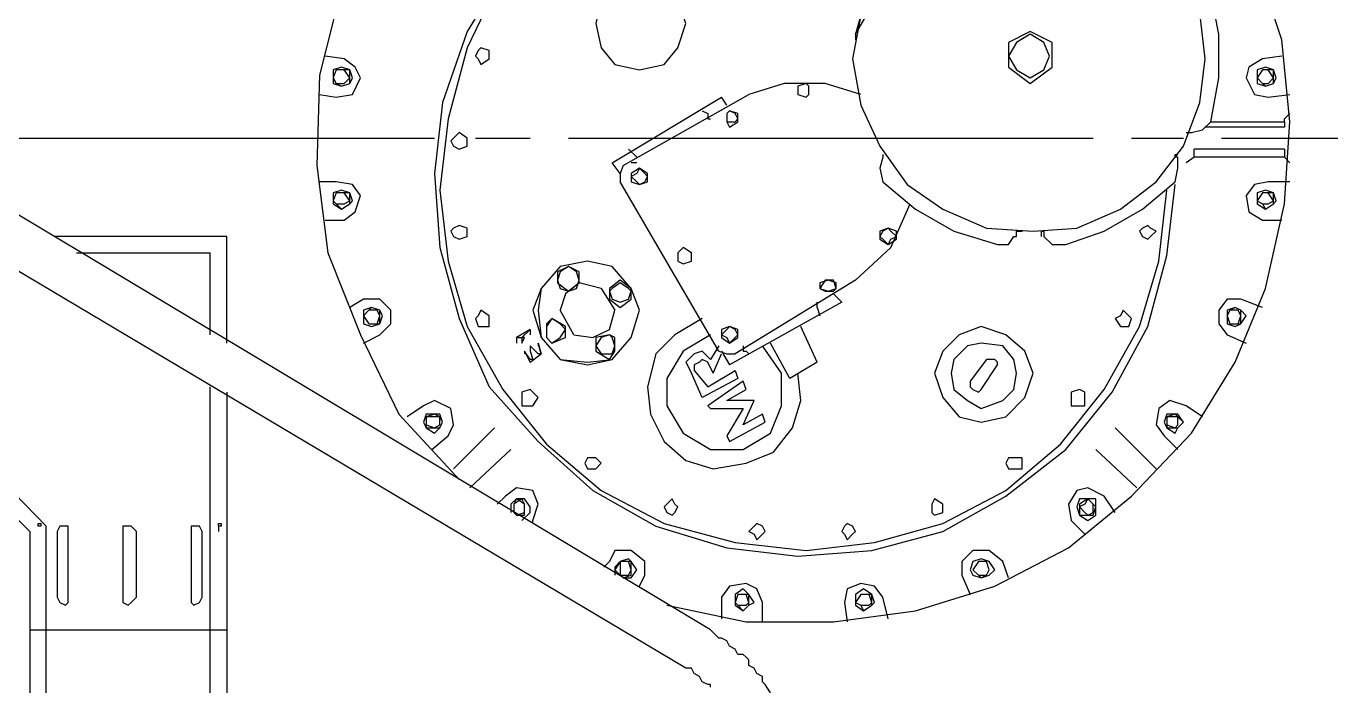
# Model space of a CAD drawing. Header units: millimetres. Extents: x 37084 to 180780, y -153145 to -16322.
# Drawn here: x 75122 to 76115, y -116164 to -115661 of the extents above; entities that cross this region are included whole.
import ezdxf

# ---------------------------------------------------------------- set-up
doc = ezdxf.new("R2010")
doc.units = ezdxf.units.MM
doc.header["$MEASUREMENT"] = 0
doc.linetypes.add('CONTINU', pattern=[0])
doc.layers.add('00', color=5, linetype='Continuous', lineweight=9)

# ---------------------------------------------------------------- blocks, each defined once
blk = doc.blocks.new('MBA')
at = {"color": 0, "linetype": 'ByBlock', "lineweight": 25}
for points in [[(1957970.91, 285785.96), (1958031.23, 285773.48), (1958097.8, 285773.48), (1958160.2, 285781.8), (1958220.53, 285800.52), (1958276.69, 285829.65), (1958324.53, 285869.17), (1958370.3, 285917.01), (1958403.58, 285971.1), (1958426.46, 286027.26), (1958441.02, 286091.75), (1958445.18, 286154.15), (1958438.94, 286216.56), (1958418.14, 286278.96), (1958391.1, 286337.21), (1958351.58, 286387.13), (1958305.81, 286428.73), (1958253.81, 286466.17), (1958195.56, 286493.22)], [(1957841.94, 286258.16), (1957819.05, 286210.32), (1957804.49, 286156.23), (1957798.25, 286102.15), (1957804.49, 286048.06), (1957819.05, 285998.14), (1957846.1, 285950.3), (1957879.38, 285908.69), (1957920.98, 285873.33), (1957968.83, 285848.37), (1958022.91, 285833.81), (1958076.99, 285827.57), (1958129, 285833.81), (1958181, 285848.37), (1958228.85, 285873.33), (1958270.45, 285908.69), (1958303.73, 285950.3), (1958330.77, 285998.14), (1958345.34, 286048.06), (1958351.58, 286102.15)], [(1957979.23, 286370.49), (1957929.3, 286345.53), (1957883.54, 286312.24), (1957848.18, 286270.64), (1957819.05, 286222.8), (1957800.33, 286168.71), (1957794.09, 286114.63), (1957798.25, 286058.46), (1957812.81, 286004.38), (1957835.7, 285952.38), (1957873.14, 285910.77), (1957914.74, 285873.33), (1957962.59, 285846.29), (1958016.67, 285829.65), (1958070.75, 285823.41), (1958126.92, 285827.57), (1958181, 285842.13), (1958228.85, 285869.17), (1958274.61, 285904.53), (1958309.97, 285948.22), (1958337.01, 285998.14), (1958351.58, 286052.22), (1958357.82, 286106.31)], [(1958118.6, 286235.28), (1958112.36, 286201.99), (1958118.6, 286166.63), (1958133.16, 286135.43), (1958153.96, 286106.31), (1958181, 286087.59), (1958214.29, 286073.02), (1958249.65, 286070.94), (1958282.93, 286073.02), (1958316.21, 286087.59), (1958343.25, 286108.39), (1958364.06, 286135.43), (1958376.54, 286168.71), (1958380.7, 286201.99), (1958376.54, 286237.36), (1958364.06, 286270.64), (1958343.25, 286297.68), (1958316.21, 286318.48), (1958282.93, 286333.04), (1958249.65, 286337.21), (1958214.29, 286333.04), (1958183.08, 286322.64), (1958153.96, 286299.76)], [(1957750.41, 286316.4), (1957723.37, 286256.08), (1957706.73, 286189.51), (1957704.65, 286120.87), (1957712.97, 286054.3), (1957737.93, 285991.9), (1957767.05, 285931.57), (1957812.81, 285881.65)], [(1958114.44, 286220.72), (1958166.44, 286310.16)], [(1957916.82, 286229.04), (1957920.98, 286210.32), (1957931.38, 286197.83), (1957950.1, 286193.67), (1957968.83, 286197.83), (1957979.23, 286210.32), (1957985.47, 286229.04), (1957979.23, 286247.76), (1957968.83, 286258.16), (1957950.1, 286262.32), (1957931.38, 286258.16), (1957920.98, 286247.76), (1957916.82, 286229.04)], [(1958384.86, 286154.15), (1958391.1, 286187.43), (1958391.1, 286220.72), (1958384.86, 286251.92)], [(1958118.6, 286237.36), (1958118.6, 286235.28), (1958114.44, 286220.72)], [(1958114.44, 286220.72), (1958114.44, 286216.56)], [(1958247.57, 286222.8), (1958230.93, 286214.48)], [(1958230.93, 286204.07), (1958237.17, 286193.67), (1958247.57, 286187.43), (1958257.97, 286193.67), (1958262.13, 286204.07), (1958257.97, 286214.48), (1958247.57, 286220.72), (1958237.17, 286214.48), (1958230.93, 286204.07)], [(1958264.21, 286214.48), (1958247.57, 286222.8)], [(1957825.3, 286204.07), (1957827.38, 286201.99), (1957829.46, 286197.83), (1957835.7, 286201.99), (1957835.7, 286204.07), (1957835.7, 286208.24), (1957829.46, 286210.32), (1957827.38, 286208.24), (1957825.3, 286204.07)], [(1958230.93, 286214.48), (1958230.93, 286195.75)], [(1958264.21, 286195.75), (1958264.21, 286214.48)], [(1957725.45, 286201.99), (1957710.89, 286204.07)], [(1957719.21, 286172.87), (1957731.69, 286174.95), (1957737.93, 286187.43), (1957733.77, 286195.75), (1957725.45, 286201.99)], [(1958424.38, 286201.99), (1958413.98, 286195.75), (1958411.9, 286187.43), (1958418.14, 286174.95), (1958428.54, 286172.87)], [(1958438.94, 286204.07), (1958424.38, 286201.99)], [(1957717.13, 286187.43), (1957717.13, 286183.27), (1957723.37, 286181.19), (1957729.61, 286183.27), (1957731.69, 286187.43), (1957729.61, 286193.67), (1957723.37, 286195.75), (1957717.13, 286193.67), (1957717.13, 286187.43)], [(1957717.13, 286187.43), (1957719.21, 286183.27), (1957723.37, 286181.19), (1957729.61, 286183.27), (1957729.61, 286187.43), (1957729.61, 286193.67), (1957723.37, 286193.67), (1957719.21, 286193.67), (1957717.13, 286187.43)], [(1957717.13, 286187.43), (1957719.21, 286183.27), (1957723.37, 286183.27), (1957725.45, 286183.27), (1957729.61, 286187.43), (1957725.45, 286193.67), (1957723.37, 286193.67), (1957719.21, 286193.67), (1957717.13, 286187.43)], [(1958230.93, 286195.75), (1958247.57, 286183.27)], [(1958247.57, 286183.27), (1958264.21, 286195.75)], [(1958420.22, 286187.43), (1958420.22, 286183.27), (1958426.46, 286181.19), (1958432.7, 286183.27), (1958434.78, 286187.43), (1958432.7, 286193.67), (1958426.46, 286195.75), (1958420.22, 286193.67), (1958420.22, 286187.43)], [(1958420.22, 286187.43), (1958424.38, 286183.27), (1958426.46, 286181.19), (1958432.7, 286183.27), (1958432.7, 286187.43), (1958432.7, 286193.67), (1958426.46, 286193.67), (1958424.38, 286193.67), (1958420.22, 286187.43)], [(1958420.22, 286187.43), (1958424.38, 286183.27), (1958426.46, 286183.27), (1958428.54, 286183.27), (1958432.7, 286187.43), (1958428.54, 286193.67), (1958426.46, 286193.67), (1958424.38, 286193.67), (1958420.22, 286187.43)], [(1958118.6, 286174.95), (1958091.56, 286183.27), (1958060.35, 286183.27), (1958033.31, 286174.95)], [(1958076.99, 286183.27), (1958070.75, 286181.19)], [(1958070.75, 286177.03), (1958070.75, 286174.95), (1958076.99, 286172.87), (1958079.07, 286174.95), (1958079.07, 286177.03), (1958079.07, 286181.19), (1958076.99, 286183.27), (1958070.75, 286181.19), (1958070.75, 286177.03)], [(1958070.75, 286181.19), (1958070.75, 286174.95)], [(1958079.07, 286181.19), (1958076.99, 286183.27)], [(1958079.07, 286174.95), (1958079.07, 286181.19)], [(1957706.73, 286174.95), (1957719.21, 286172.87)], [(1957929.3, 286122.95), (1958012.51, 286172.87)], [(1957937.62, 286120.87), (1958033.31, 286174.95)], [(1958016.67, 286166.63), (1958012.51, 286172.87)], [(1958070.75, 286174.95), (1958076.99, 286172.87)], [(1958076.99, 286172.87), (1958079.07, 286174.95)], [(1958428.54, 286172.87), (1958445.18, 286174.95)], [(1957997.95, 286162.47), (1958002.11, 286160.39)], [(1958002.11, 286160.39), (1958002.11, 286156.23), (1958004.19, 286156.23)], [(1958018.75, 286162.47), (1958016.67, 286160.39)], [(1958016.67, 286156.23), (1958016.67, 286154.15), (1958018.75, 286154.15), (1958022.91, 286154.15), (1958024.99, 286156.23), (1958022.91, 286160.39), (1958018.75, 286162.47), (1958016.67, 286160.39), (1958016.67, 286156.23)], [(1958016.67, 286160.39), (1958016.67, 286154.15)], [(1958024.99, 286160.39), (1958018.75, 286162.47)], [(1958024.99, 286154.15), (1958024.99, 286160.39)], [(1958441.02, 286154.15), (1958441.02, 286156.23), (1958445.18, 286160.39)], [(1958004.19, 285767.24), (1957355.18, 286156.23)], [(1958016.67, 286154.15), (1958018.75, 286149.99)], [(1958018.75, 286149.99), (1958024.99, 286154.15)], [(1958370.3, 286145.83), (1958378.62, 286147.91), (1958384.86, 286154.15)], [(1958384.86, 286154.15), (1958441.02, 286154.15)], [(1958441.02, 286154.15), (1958441.02, 286149.99)], [(1957396.78, 286141.67), (1957794.09, 286141.67)], [(1957806.57, 286139.59), (1957808.65, 286135.43), (1957812.81, 286133.35), (1957819.05, 286135.43), (1957819.05, 286139.59), (1957819.05, 286141.67), (1957812.81, 286145.83), (1957808.65, 286141.67), (1957806.57, 286139.59)], [(1957825.3, 286141.67), (1957866.9, 286141.67)], [(1957896.02, 286141.67), (1958295.41, 286141.67)], [(1958324.53, 286141.67), (1958364.06, 286141.67)], [(1958366.14, 286145.83), (1958370.3, 286145.83)], [(1958441.02, 286149.99), (1958380.7, 286149.99)], [(1958393.18, 286141.67), (1958792.57, 286141.67)], [(1957948.02, 286127.11), (1957941.78, 286133.35)], [(1958372.38, 286127.11), (1958372.38, 286133.35)], [(1958441.02, 286133.35), (1958372.38, 286133.35)], [(1958441.02, 286133.35), (1958441.02, 286127.11)], [(1957985.47, 285738.12), (1957338.54, 286122.95)], [(1957935.54, 286114.63), (1957929.3, 286122.95)], [(1957937.62, 286120.87), (1957935.54, 286114.63), (1957935.54, 286108.39)], [(1957948.02, 286122.95), (1957943.86, 286122.95)], [(1958135.24, 286127.11), (1958133.16, 286118.79), (1958135.24, 286108.39)], [(1958135.24, 286129.19), (1958135.24, 286127.11)], [(1958359.9, 286127.11), (1958357.82, 286127.11), (1958357.82, 286129.19), (1958359.9, 286129.19)], [(1958357.82, 286108.39), (1958359.9, 286118.79), (1958359.9, 286127.11)], [(1958372.38, 286127.11), (1958366.14, 286122.95)], [(1958441.02, 286127.11), (1958372.38, 286127.11)], [(1958445.18, 286122.95), (1958441.02, 286127.11)], [(1957950.1, 286118.79), (1957943.86, 286114.63)], [(1957943.86, 286112.55), (1957948.02, 286108.39), (1957950.1, 286106.31), (1957954.27, 286108.39), (1957956.35, 286112.55), (1957954.27, 286114.63), (1957950.1, 286118.79), (1957948.02, 286114.63), (1957943.86, 286112.55)], [(1957943.86, 286114.63), (1957943.86, 286108.39)], [(1957956.35, 286114.63), (1957950.1, 286118.79)], [(1957956.35, 286108.39), (1957956.35, 286114.63)], [(1957719.21, 286108.39), (1957706.73, 286108.39)], [(1957717.13, 286093.83), (1957717.13, 286091.75), (1957723.37, 286087.59), (1957729.61, 286091.75), (1957731.69, 286093.83), (1957729.61, 286100.07), (1957723.37, 286102.15), (1957717.13, 286100.07), (1957717.13, 286093.83)], [(1957725.45, 286079.27), (1957733.77, 286085.51), (1957737.93, 286097.99), (1957731.69, 286106.31), (1957719.21, 286108.39)], [(1958010.43, 285979.42), (1957935.54, 286108.39)], [(1957943.86, 286108.39), (1957950.1, 286106.31)], [(1957950.1, 286106.31), (1957956.35, 286108.39)], [(1958135.24, 286108.39), (1958160.2, 286087.59), (1958189.32, 286070.94), (1958222.61, 286060.54)], [(1958274.61, 286060.54), (1958303.73, 286070.94), (1958332.85, 286087.59), (1958357.82, 286108.39)], [(1958428.54, 286108.39), (1958418.14, 286106.31), (1958411.9, 286097.99), (1958413.98, 286085.51), (1958424.38, 286079.27)], [(1958420.22, 286093.83), (1958420.22, 286091.75), (1958426.46, 286087.59), (1958432.7, 286091.75), (1958434.78, 286093.83), (1958432.7, 286100.07), (1958426.46, 286102.15), (1958420.22, 286100.07), (1958420.22, 286093.83)], [(1958445.18, 286108.39), (1958428.54, 286108.39)], [(1957717.13, 286093.83), (1957719.21, 286091.75), (1957723.37, 286087.59), (1957729.61, 286091.75), (1957729.61, 286093.83), (1957729.61, 286100.07), (1957723.37, 286100.07), (1957719.21, 286100.07), (1957717.13, 286093.83)], [(1957717.13, 286093.83), (1957719.21, 286091.75), (1957723.37, 286091.75), (1957725.45, 286091.75), (1957729.61, 286093.83), (1957725.45, 286100.07), (1957723.37, 286100.07), (1957719.21, 286100.07), (1957717.13, 286093.83)], [(1958114.44, 286033.5), (1958141.48, 286058.46), (1958156.04, 286091.75)], [(1958420.22, 286093.83), (1958424.38, 286091.75), (1958426.46, 286087.59), (1958432.7, 286091.75), (1958432.7, 286093.83), (1958432.7, 286100.07), (1958426.46, 286100.07), (1958424.38, 286100.07), (1958420.22, 286093.83)], [(1958420.22, 286093.83), (1958424.38, 286091.75), (1958426.46, 286091.75), (1958428.54, 286091.75), (1958432.7, 286093.83), (1958428.54, 286100.07), (1958426.46, 286100.07), (1958424.38, 286100.07), (1958420.22, 286093.83)], [(1957710.89, 286079.27), (1957725.45, 286079.27)], [(1957806.57, 286070.94), (1957808.65, 286066.78), (1957812.81, 286064.7), (1957819.05, 286066.78), (1957819.05, 286070.94), (1957819.05, 286073.02), (1957812.81, 286075.11), (1957808.65, 286073.02), (1957806.57, 286070.94)], [(1958139.4, 286073.02), (1958133.16, 286070.94)], [(1958133.16, 286066.78), (1958135.24, 286064.7), (1958139.4, 286060.54), (1958141.48, 286064.7), (1958145.64, 286066.78), (1958141.48, 286070.94), (1958139.4, 286073.02), (1958135.24, 286070.94), (1958133.16, 286066.78)], [(1958133.16, 286070.94), (1958133.16, 286064.7)], [(1958145.64, 286070.94), (1958139.4, 286073.02)], [(1958145.64, 286064.7), (1958145.64, 286070.94)], [(1958235.09, 286066.78), (1958237.17, 286066.78), (1958237.17, 286070.94), (1958241.33, 286070.94)], [(1958255.89, 286070.94), (1958255.89, 286066.78)], [(1958255.89, 286070.94), (1958257.97, 286070.94), (1958257.97, 286066.78)], [(1958330.77, 286070.94), (1958332.85, 286066.78), (1958337.01, 286064.7), (1958339.09, 286066.78), (1958343.25, 286070.94), (1958339.09, 286073.02), (1958337.01, 286075.11), (1958332.85, 286073.02), (1958330.77, 286070.94)], [(1958424.38, 286079.27), (1958438.94, 286079.27)], [(1957636, 286066.78), (1957504.95, 286066.78)], [(1957636, 285985.66), (1957636, 286066.78)], [(1958133.16, 286064.7), (1958139.4, 286060.54)], [(1958139.4, 286060.54), (1958145.64, 286064.7)], [(1958222.61, 286060.54), (1958230.93, 286060.54), (1958235.09, 286066.78)], [(1958257.97, 286066.78), (1958264.21, 286060.54), (1958274.61, 286060.54)], [(1957521.59, 286054.3), (1957623.52, 286054.3)], [(1957623.52, 285991.9), (1957623.52, 286054.3)], [(1957983.39, 286058.46), (1957979.23, 286054.3)], [(1957979.23, 286052.22), (1957979.23, 286048.06), (1957983.39, 286045.98), (1957989.63, 286048.06), (1957989.63, 286052.22), (1957989.63, 286054.3), (1957983.39, 286058.46), (1957979.23, 286054.3), (1957979.23, 286052.22)], [(1957979.23, 286054.3), (1957979.23, 286048.06)], [(1957989.63, 286054.3), (1957983.39, 286058.46)], [(1957989.63, 286048.06), (1957989.63, 286054.3)], [(1957868.98, 286010.62), (1957875.22, 285989.82), (1957889.78, 285973.18), (1957910.58, 285969.02), (1957929.3, 285973.18), (1957943.86, 285989.82), (1957950.1, 286010.62), (1957943.86, 286027.26), (1957929.3, 286043.9), (1957910.58, 286048.06), (1957889.78, 286043.9), (1957875.22, 286027.26), (1957868.98, 286010.62)], [(1957873.14, 286010.62), (1957875.22, 285989.82), (1957889.78, 285973.18), (1957910.58, 285971.1), (1957929.3, 285973.18), (1957943.86, 285989.82), (1957950.1, 286010.62), (1957943.86, 286027.26), (1957929.3, 286043.9), (1957910.58, 286048.06), (1957889.78, 286043.9), (1957875.22, 286027.26), (1957873.14, 286010.62)], [(1957896.02, 286043.9), (1957887.7, 286039.74)], [(1957887.7, 286033.5), (1957889.78, 286027.26), (1957896.02, 286025.18), (1957902.26, 286027.26), (1957904.34, 286033.5), (1957902.26, 286039.74), (1957896.02, 286043.9), (1957889.78, 286039.74), (1957887.7, 286033.5)], [(1957904.34, 286039.74), (1957896.02, 286043.9)], [(1957979.23, 286048.06), (1957983.39, 286045.98)], [(1957983.39, 286045.98), (1957989.63, 286048.06)], [(1957887.7, 286039.74), (1957887.7, 286031.42)], [(1957887.7, 286031.42), (1957896.02, 286025.18)], [(1957920.98, 286027.26), (1957904.34, 286031.42), (1957893.94, 286023.1), (1957889.78, 286010.62)], [(1957896.02, 286025.18), (1957904.34, 286031.42)], [(1957904.34, 286031.42), (1957904.34, 286039.74)], [(1957935.54, 286033.5), (1957927.22, 286027.26)], [(1957927.22, 286025.18), (1957929.3, 286018.94), (1957935.54, 286016.86), (1957941.78, 286018.94), (1957943.86, 286025.18), (1957941.78, 286027.26), (1957935.54, 286031.42), (1957929.3, 286027.26), (1957927.22, 286025.18)], [(1957943.86, 286027.26), (1957935.54, 286033.5)], [(1958114.44, 286033.5), (1958022.91, 285977.34)], [(1958093.64, 286033.5), (1958087.4, 286031.42)], [(1958087.4, 286027.26), (1958091.56, 286025.18), (1958093.64, 286025.18), (1958097.8, 286025.18), (1958099.88, 286027.26), (1958097.8, 286033.5), (1958093.64, 286033.5), (1958091.56, 286033.5), (1958087.4, 286027.26)], [(1958087.4, 286031.42), (1958087.4, 286027.26)], [(1958099.88, 286031.42), (1958093.64, 286033.5)], [(1958099.88, 286027.26), (1958099.88, 286031.42)], [(1957920.98, 286027.26), (1957931.38, 286010.62)], [(1957927.22, 286027.26), (1957927.22, 286018.94)], [(1957943.86, 286018.94), (1957943.86, 286027.26)], [(1958087.4, 286027.26), (1958093.64, 286025.18)], [(1958093.64, 286025.18), (1958099.88, 286027.26)], [(1958097.8, 286023.1), (1958104.04, 286016.86)], [(1957740.01, 286018.94), (1957729.61, 286012.7)], [(1957752.49, 285991.9), (1957760.81, 286000.22), (1957760.81, 286010.62), (1957752.49, 286018.94), (1957740.01, 286018.94)], [(1957740.01, 286006.46), (1957740.01, 286000.22), (1957746.25, 285998.14), (1957752.49, 286000.22), (1957754.57, 286006.46), (1957752.49, 286010.62), (1957746.25, 286012.7), (1957740.01, 286010.62), (1957740.01, 286006.46)], [(1957740.01, 286006.46), (1957744.17, 286000.22), (1957746.25, 286000.22), (1957752.49, 286000.22), (1957752.49, 286006.46), (1957752.49, 286010.62), (1957746.25, 286012.7), (1957744.17, 286010.62), (1957740.01, 286006.46)], [(1957927.22, 286018.94), (1957935.54, 286012.7)], [(1957935.54, 286012.7), (1957943.86, 286018.94)], [(1958104.04, 286016.86), (1958018.75, 285969.02)], [(1958085.32, 286012.7), (1958085.32, 286016.86)], [(1958085.32, 286012.7), (1958087.4, 286006.46)], [(1958407.74, 286018.94), (1958397.34, 286018.94), (1958391.1, 286010.62), (1958391.1, 286000.22), (1958397.34, 285991.9)], [(1958397.34, 286006.46), (1958397.34, 286000.22), (1958403.58, 285998.14), (1958407.74, 286000.22), (1958411.9, 286006.46), (1958407.74, 286010.62), (1958403.58, 286012.7), (1958397.34, 286010.62), (1958397.34, 286006.46)], [(1958397.34, 286006.46), (1958399.42, 286000.22), (1958403.58, 286000.22), (1958407.74, 286000.22), (1958407.74, 286006.46), (1958407.74, 286010.62), (1958403.58, 286012.7), (1958399.42, 286010.62), (1958397.34, 286006.46)], [(1958424.38, 286012.7), (1958407.74, 286018.94)], [(1957740.01, 286006.46), (1957744.17, 286000.22), (1957746.25, 286000.22), (1957750.41, 286000.22), (1957752.49, 286006.46), (1957750.41, 286010.62), (1957746.25, 286010.62), (1957744.17, 286010.62), (1957740.01, 286006.46)], [(1957825.3, 286004.38), (1957827.38, 285998.14), (1957829.46, 285998.14), (1957835.7, 285998.14), (1957835.7, 286004.38), (1957835.7, 286006.46), (1957829.46, 286010.62), (1957827.38, 286006.46), (1957825.3, 286004.38)], [(1957883.54, 286004.38), (1957879.38, 285998.14)], [(1957879.38, 285996.06), (1957879.38, 285989.82), (1957883.54, 285985.66), (1957889.78, 285989.82), (1957893.94, 285996.06), (1957889.78, 286000.22), (1957883.54, 286004.38), (1957879.38, 286000.22), (1957879.38, 285996.06)], [(1957893.94, 285998.14), (1957883.54, 286004.38)], [(1957900.18, 285991.9), (1957889.78, 286010.62)], [(1957900.18, 285991.9), (1957914.74, 285989.82), (1957927.22, 285996.06), (1957931.38, 286010.62)], [(1957997.95, 286004.38), (1957977.15, 285991.9), (1957962.59, 285977.34), (1957956.35, 285952.38), (1957958.43, 285931.57), (1957968.83, 285910.77), (1957985.47, 285896.21), (1958006.27, 285889.97), (1958031.23, 285894.13), (1958052.03, 285902.45), (1958066.59, 285921.17), (1958072.83, 285941.97), (1958070.75, 285962.78)], [(1958312.05, 286004.38), (1958316.21, 285998.14), (1958318.29, 285998.14), (1958322.45, 285998.14), (1958324.53, 286004.38), (1958322.45, 286006.46), (1958318.29, 286010.62), (1958316.21, 286006.46), (1958312.05, 286004.38)], [(1958397.34, 286006.46), (1958399.42, 286000.22), (1958403.58, 286000.22), (1958405.66, 286000.22), (1958407.74, 286006.46), (1958405.66, 286010.62), (1958403.58, 286010.62), (1958399.42, 286010.62), (1958397.34, 286006.46)], [(1957740.01, 285985.66), (1957752.49, 285991.9)], [(1957866.9, 285996.06), (1957856.5, 285989.82)], [(1957860.66, 285989.82), (1957866.9, 285996.06)], [(1957866.9, 285996.06), (1957866.9, 285991.9)], [(1957879.38, 285998.14), (1957879.38, 285989.82)], [(1957893.94, 285989.82), (1957893.94, 285998.14)], [(1957927.22, 285991.9), (1957916.82, 285989.82)], [(1957916.82, 285983.58), (1957920.98, 285977.34), (1957927.22, 285977.34), (1957929.3, 285977.34), (1957931.38, 285983.58), (1957929.3, 285989.82), (1957927.22, 285991.9), (1957920.98, 285989.82), (1957916.82, 285983.58)], [(1957931.38, 285989.82), (1957927.22, 285991.9)], [(1958004.19, 285991.9), (1957983.39, 285979.42), (1957970.91, 285958.62), (1957970.91, 285937.81), (1957983.39, 285917.01), (1958004.19, 285904.53), (1958029.15, 285904.53), (1958049.95, 285917.01), (1958058.27, 285937.81), (1958058.27, 285962.78), (1958043.71, 285983.58)], [(1958018.75, 285998.14), (1958012.51, 285996.06)], [(1958012.51, 285991.9), (1958016.67, 285989.82), (1958018.75, 285985.66), (1958022.91, 285989.82), (1958024.99, 285991.9), (1958022.91, 285996.06), (1958018.75, 285998.14), (1958016.67, 285996.06), (1958012.51, 285991.9)], [(1958012.51, 285996.06), (1958012.51, 285989.82)], [(1958024.99, 285996.06), (1958018.75, 285998.14)], [(1958024.99, 285989.82), (1958024.99, 285996.06)], [(1958085.32, 285971.1), (1958072.83, 285998.14)], [(1958174.76, 285962.78), (1958181, 285944.06), (1958193.48, 285929.49), (1958210.12, 285925.33), (1958228.85, 285929.49), (1958243.41, 285944.06), (1958249.65, 285962.78), (1958243.41, 285979.42), (1958228.85, 285991.9), (1958210.12, 285998.14), (1958193.48, 285991.9), (1958181, 285979.42), (1958174.76, 285962.78)], [(1958397.34, 285991.9), (1958411.9, 285985.66)], [(1957856.5, 285989.82), (1957856.5, 285985.66)], [(1957856.5, 285989.82), (1957860.66, 285989.82), (1957860.66, 285985.66)], [(1957860.66, 285985.66), (1957862.74, 285989.82)], [(1957862.74, 285989.82), (1957860.66, 285989.82)], [(1957873.14, 285977.34), (1957866.9, 285983.58)], [(1957866.9, 285983.58), (1957866.9, 285979.42)], [(1957875.22, 285977.34), (1957873.14, 285985.66)], [(1957873.14, 285985.66), (1957875.22, 285977.34)], [(1957873.14, 285985.66), (1957873.14, 285983.58)], [(1957879.38, 285989.82), (1957883.54, 285985.66)], [(1957883.54, 285985.66), (1957893.94, 285989.82)], [(1957916.82, 285989.82), (1957916.82, 285979.42)], [(1957931.38, 285979.42), (1957931.38, 285989.82)], [(1958010.43, 285983.58), (1958004.19, 285973.18)], [(1958012.51, 285989.82), (1958018.75, 285985.66)], [(1958018.75, 285985.66), (1958024.99, 285989.82)], [(1958029.15, 285983.58), (1958029.15, 285979.42), (1958031.23, 285979.42)], [(1958064.51, 285958.62), (1958049.95, 285985.66)], [(1958187.24, 285962.78), (1958189.32, 285950.3), (1958199.72, 285941.97), (1958210.12, 285935.73), (1958226.77, 285941.97), (1958235.09, 285950.3), (1958237.17, 285962.78), (1958235.09, 285973.18), (1958226.77, 285983.58), (1958210.12, 285985.66), (1958199.72, 285983.58), (1958189.32, 285973.18), (1958187.24, 285962.78)], [(1957866.9, 285973.18), (1957862.74, 285979.42)], [(1957862.74, 285979.42), (1957866.9, 285971.1)], [(1957862.74, 285979.42), (1957862.74, 285977.34)], [(1957866.9, 285979.42), (1957868.98, 285973.18)], [(1957866.9, 285971.1), (1957875.22, 285977.34), (1957873.14, 285977.34)], [(1957868.98, 285973.18), (1957866.9, 285973.18)], [(1957916.82, 285979.42), (1957927.22, 285973.18)], [(1957927.22, 285973.18), (1957931.38, 285979.42)], [(1958004.19, 285973.18), (1957997.95, 285979.42), (1957991.71, 285977.34), (1957985.47, 285971.1), (1957989.63, 285962.78)], [(1958002.11, 285971.1), (1957997.95, 285973.18), (1957995.87, 285971.1), (1957991.71, 285969.02), (1957991.71, 285964.86)], [(1958006.27, 285962.78), (1958012.51, 285977.34)], [(1958010.43, 285979.42), (1958016.67, 285977.34), (1958022.91, 285977.34)], [(1958012.51, 285979.42), (1958018.75, 285969.02)], [(1958033.31, 285977.34), (1958031.23, 285979.42)], [(1958214.29, 285973.18), (1958201.8, 285956.54)], [(1958222.61, 285969.02), (1958222.61, 285971.1), (1958220.53, 285973.18), (1958216.37, 285973.18), (1958214.29, 285973.18)], [(1957997.95, 285944.06), (1957989.63, 285962.78)], [(1957991.71, 285964.86), (1958002.11, 285952.38)], [(1958006.27, 285962.78), (1958002.11, 285971.1)], [(1958002.11, 285952.38), (1958022.91, 285964.86)], [(1958022.91, 285964.86), (1958024.99, 285958.62)], [(1958085.32, 285971.1), (1958064.51, 285958.62)], [(1958210.12, 285950.3), (1958222.61, 285969.02)], [(1957623.52, 284931.02), (1957623.52, 285952.38)], [(1958024.99, 285958.62), (1957997.95, 285944.06)], [(1958029.15, 285956.54), (1958002.11, 285937.81)], [(1958031.23, 285950.3), (1958029.15, 285956.54)], [(1958201.8, 285956.54), (1958201.8, 285952.38), (1958203.88, 285950.3), (1958208.04, 285948.22), (1958210.12, 285950.3)], [(1957636, 285948.22), (1957636, 284931.02)], [(1957804.49, 285914.93), (1957808.65, 285923.25), (1957806.57, 285935.73), (1957794.09, 285941.97), (1957785.77, 285937.81)], [(1957860.66, 285944.06), (1957860.66, 285937.81), (1957866.9, 285937.81), (1957868.98, 285937.81), (1957873.14, 285944.06), (1957868.98, 285948.22), (1957866.9, 285950.3), (1957860.66, 285948.22), (1957860.66, 285944.06)], [(1958016.67, 285941.97), (1958031.23, 285950.3)], [(1958037.47, 285941.97), (1958016.67, 285941.97)], [(1958029.15, 285923.25), (1958037.47, 285941.97)], [(1958278.77, 285944.06), (1958278.77, 285937.81), (1958285.01, 285937.81), (1958289.17, 285937.81), (1958289.17, 285944.06), (1958289.17, 285948.22), (1958285.01, 285950.3), (1958278.77, 285948.22), (1958278.77, 285944.06)], [(1958366.14, 285937.81), (1958353.66, 285941.97), (1958345.34, 285935.73), (1958343.25, 285923.25), (1958349.5, 285914.93)], [(1957785.77, 285937.81), (1957773.29, 285929.49)], [(1957785.77, 285925.33), (1957787.85, 285921.17), (1957794.09, 285917.01), (1957798.25, 285921.17), (1957800.33, 285925.33), (1957798.25, 285931.57), (1957794.09, 285931.57), (1957787.85, 285931.57), (1957785.77, 285925.33)], [(1957787.85, 285925.33), (1957787.85, 285921.17), (1957794.09, 285921.17), (1957798.25, 285921.17), (1957800.33, 285925.33), (1957798.25, 285929.49), (1957794.09, 285931.57), (1957787.85, 285929.49), (1957787.85, 285925.33)], [(1958002.11, 285937.81), (1958004.19, 285935.73)], [(1958004.19, 285935.73), (1958029.15, 285935.73)], [(1958029.15, 285935.73), (1958016.67, 285914.93)], [(1958043.71, 285931.57), (1958029.15, 285923.25)], [(1958045.79, 285925.33), (1958043.71, 285931.57)], [(1958349.5, 285925.33), (1958351.58, 285921.17), (1958357.82, 285917.01), (1958359.9, 285921.17), (1958364.06, 285925.33), (1958359.9, 285931.57), (1958357.82, 285931.57), (1958351.58, 285931.57), (1958349.5, 285925.33)], [(1958351.58, 285925.33), (1958351.58, 285921.17), (1958357.82, 285921.17), (1958359.9, 285921.17), (1958364.06, 285925.33), (1958359.9, 285929.49), (1958357.82, 285931.57), (1958351.58, 285929.49), (1958351.58, 285925.33)], [(1958378.62, 285929.49), (1958366.14, 285937.81)], [(1957417.58, 285929.49), (1957498.71, 285846.29)], [(1957787.85, 285925.33), (1957787.85, 285923.25), (1957794.09, 285921.17), (1957798.25, 285923.25), (1957798.25, 285925.33), (1957798.25, 285929.49), (1957794.09, 285929.49), (1957787.85, 285929.49), (1957787.85, 285925.33)], [(1958018.75, 285910.77), (1958045.79, 285925.33)], [(1958351.58, 285925.33), (1958351.58, 285923.25), (1958357.82, 285921.17), (1958359.9, 285923.25), (1958359.9, 285925.33), (1958359.9, 285929.49), (1958357.82, 285929.49), (1958351.58, 285929.49), (1958351.58, 285925.33)], [(1957411.34, 285917.01), (1957486.23, 285842.13)], [(1957792.01, 285904.53), (1957804.49, 285914.93)], [(1957808.65, 285889.97), (1957839.86, 285921.17)], [(1958016.67, 285914.93), (1958018.75, 285910.77)], [(1958312.05, 285921.17), (1958343.25, 285889.97)], [(1958349.5, 285914.93), (1958359.9, 285904.53)], [(1957852.34, 285904.53), (1957821.14, 285875.41)], [(1958328.69, 285875.41), (1958297.49, 285904.53)], [(1957908.5, 285894.13), (1957910.58, 285889.97), (1957914.74, 285889.97), (1957916.82, 285889.97), (1957920.98, 285894.13), (1957916.82, 285898.29), (1957914.74, 285898.29), (1957910.58, 285898.29), (1957908.5, 285894.13)], [(1958228.85, 285894.13), (1958230.93, 285889.97), (1958235.09, 285889.97), (1958241.33, 285889.97), (1958241.33, 285894.13), (1958241.33, 285898.29), (1958235.09, 285898.29), (1958230.93, 285898.29), (1958228.85, 285894.13)], [(1957868.98, 285850.45), (1957873.14, 285862.93), (1957868.98, 285873.33), (1957856.5, 285875.41), (1957848.18, 285869.17)], [(1958303.73, 285869.17), (1958291.25, 285875.41), (1958282.93, 285873.33), (1958276.69, 285862.93), (1958278.77, 285850.45)], [(1957848.18, 285869.17), (1957841.94, 285862.93)], [(1957860.66, 285850.45), (1957866.9, 285856.69), (1957866.9, 285860.85), (1957862.74, 285867.09), (1957856.5, 285867.09), (1957852.34, 285862.93), (1957852.34, 285856.69)], [(1957856.5, 285854.61), (1957862.74, 285854.61), (1957862.74, 285860.85), (1957862.74, 285862.93), (1957860.66, 285867.09), (1957854.42, 285862.93), (1957854.42, 285860.85), (1957854.42, 285856.69)], [(1957854.42, 285860.85), (1957854.42, 285856.69), (1957856.5, 285854.61), (1957862.74, 285856.69), (1957862.74, 285860.85), (1957862.74, 285862.93), (1957856.5, 285867.09), (1957854.42, 285862.93), (1957854.42, 285860.85)], [(1957968.83, 285860.85), (1957970.91, 285856.69), (1957975.07, 285854.61), (1957977.15, 285856.69), (1957979.23, 285860.85), (1957977.15, 285862.93), (1957975.07, 285867.09), (1957970.91, 285862.93), (1957968.83, 285860.85)], [(1958172.68, 285860.85), (1958172.68, 285856.69), (1958174.76, 285854.61), (1958181, 285856.69), (1958181, 285860.85), (1958181, 285862.93), (1958174.76, 285867.09), (1958172.68, 285862.93), (1958172.68, 285860.85)], [(1958282.93, 285860.85), (1958285.01, 285854.61), (1958291.25, 285850.45), (1958297.49, 285854.61), (1958297.49, 285860.85), (1958297.49, 285867.09), (1958291.25, 285867.09), (1958285.01, 285867.09), (1958282.93, 285860.85)], [(1958285.01, 285860.85), (1958285.01, 285854.61), (1958291.25, 285854.61), (1958295.41, 285854.61), (1958297.49, 285860.85), (1958295.41, 285862.93), (1958291.25, 285867.09), (1958285.01, 285862.93), (1958285.01, 285860.85)], [(1958285.01, 285860.85), (1958289.17, 285856.69), (1958291.25, 285854.61), (1958295.41, 285856.69), (1958295.41, 285860.85), (1958295.41, 285862.93), (1958291.25, 285867.09), (1958289.17, 285862.93), (1958285.01, 285860.85)], [(1958312.05, 285856.69), (1958303.73, 285869.17)], [(1957494.55, 285848.37), (1957494.55, 285846.29), (1957492.47, 285846.29), (1957492.47, 285848.37), (1957494.55, 285848.37)], [(1957498.71, 284931.02), (1957498.71, 285846.29)], [(1957515.35, 285842.13), (1957515.35, 285846.29), (1957513.27, 285846.29), (1957509.11, 285846.29), (1957507.03, 285842.13)], [(1957567.36, 285842.13), (1957563.2, 285846.29), (1957561.12, 285846.29), (1957556.95, 285846.29), (1957556.95, 285842.13)], [(1957617.28, 285842.13), (1957615.2, 285846.29), (1957611.04, 285846.29), (1957608.96, 285846.29), (1957608.96, 285842.13)], [(1957631.84, 285848.37), (1957631.84, 285846.29), (1957629.76, 285846.29), (1957629.76, 285848.37), (1957631.84, 285848.37)], [(1957629.76, 285846.29), (1957629.76, 285842.13)], [(1957868.98, 285848.37), (1957868.98, 285850.45)], [(1958033.31, 285842.13), (1958037.47, 285840.05), (1958039.55, 285835.89), (1958043.71, 285840.05), (1958045.79, 285842.13), (1958043.71, 285846.29), (1958039.55, 285848.37), (1958037.47, 285846.29), (1958033.31, 285842.13)], [(1958104.04, 285842.13), (1958106.12, 285840.05), (1958108.2, 285835.89), (1958112.36, 285840.05), (1958114.44, 285842.13), (1958112.36, 285846.29), (1958108.2, 285848.37), (1958106.12, 285846.29), (1958104.04, 285842.13)], [(1958278.77, 285850.45), (1958289.17, 285840.05)], [(1957486.23, 285842.13), (1957486.23, 284931.02), (1957486.23, 285010.06)], [(1957507.03, 285842.13), (1957507.03, 285792.2)], [(1957515.35, 285792.2), (1957515.35, 285842.13)], [(1957556.95, 285842.13), (1957556.95, 285792.2)], [(1957567.36, 285792.2), (1957567.36, 285842.13)], [(1957608.96, 285842.13), (1957608.96, 285792.2)], [(1957617.28, 285792.2), (1957617.28, 285842.13)], [(1957954.27, 285808.84), (1957954.27, 285819.25), (1957943.86, 285827.57), (1957931.38, 285827.57), (1957927.22, 285819.25)], [(1958226.77, 285819.25), (1958216.37, 285827.57), (1958203.88, 285827.57), (1958195.56, 285819.25), (1958195.56, 285808.84)], [(1957927.22, 285819.25), (1957923.06, 285815.09)], [(1957937.62, 285806.76), (1957943.86, 285806.76), (1957948.02, 285813.01), (1957943.86, 285819.25), (1957941.78, 285821.33), (1957935.54, 285819.25), (1957931.38, 285815.09), (1957931.38, 285808.84)], [(1957931.38, 285813.01), (1957935.54, 285808.84), (1957937.62, 285806.76), (1957943.86, 285808.84), (1957943.86, 285813.01), (1957943.86, 285819.25), (1957937.62, 285819.25), (1957935.54, 285819.25), (1957931.38, 285813.01)], [(1957935.54, 285813.01), (1957935.54, 285808.84), (1957937.62, 285808.84), (1957941.78, 285808.84), (1957943.86, 285813.01), (1957941.78, 285819.25), (1957937.62, 285819.25), (1957935.54, 285819.25), (1957935.54, 285813.01)], [(1958201.8, 285813.01), (1958203.88, 285808.84), (1958210.12, 285806.76), (1958216.37, 285808.84), (1958220.53, 285813.01), (1958216.37, 285819.25), (1958210.12, 285821.33), (1958203.88, 285819.25), (1958201.8, 285813.01)], [(1958203.88, 285813.01), (1958208.04, 285808.84), (1958210.12, 285806.76), (1958214.29, 285808.84), (1958216.37, 285813.01), (1958214.29, 285819.25), (1958210.12, 285819.25), (1958208.04, 285819.25), (1958203.88, 285813.01)], [(1958203.88, 285813.01), (1958208.04, 285808.84), (1958210.12, 285808.84), (1958214.29, 285808.84), (1958216.37, 285813.01), (1958214.29, 285819.25), (1958210.12, 285819.25), (1958208.04, 285819.25), (1958203.88, 285813.01)], [(1958230.93, 285806.76), (1958226.77, 285819.25)], [(1957950.1, 285800.52), (1957954.27, 285808.84)], [(1958043.71, 285788.04), (1958039.55, 285798.44), (1958031.23, 285802.6), (1958018.75, 285800.52), (1958012.51, 285792.2)], [(1958135.24, 285792.2), (1958129, 285800.52), (1958118.6, 285802.6), (1958108.2, 285798.44), (1958106.12, 285788.04)], [(1958195.56, 285808.84), (1958201.8, 285794.28)], [(1958022.91, 285788.04), (1958022.91, 285785.96), (1958029.15, 285781.8), (1958033.31, 285785.96), (1958037.47, 285788.04), (1958033.31, 285794.28), (1958029.15, 285798.44), (1958022.91, 285794.28), (1958022.91, 285788.04)], [(1958022.91, 285788.04), (1958024.99, 285785.96), (1958029.15, 285781.8), (1958033.31, 285785.96), (1958033.31, 285788.04), (1958033.31, 285794.28), (1958029.15, 285794.28), (1958024.99, 285794.28), (1958022.91, 285788.04)], [(1958022.91, 285788.04), (1958024.99, 285785.96), (1958029.15, 285785.96), (1958031.23, 285785.96), (1958033.31, 285788.04), (1958031.23, 285794.28), (1958029.15, 285794.28), (1958024.99, 285794.28), (1958022.91, 285788.04)], [(1958114.44, 285788.04), (1958114.44, 285785.96), (1958120.68, 285781.8), (1958126.92, 285785.96), (1958129, 285788.04), (1958126.92, 285794.28), (1958120.68, 285798.44), (1958114.44, 285794.28), (1958114.44, 285788.04)], [(1958114.44, 285788.04), (1958118.6, 285785.96), (1958120.68, 285781.8), (1958126.92, 285785.96), (1958126.92, 285788.04), (1958126.92, 285794.28), (1958120.68, 285794.28), (1958118.6, 285794.28), (1958114.44, 285788.04)], [(1958114.44, 285788.04), (1958118.6, 285785.96), (1958120.68, 285785.96), (1958124.84, 285785.96), (1958126.92, 285788.04), (1958124.84, 285794.28), (1958120.68, 285794.28), (1958118.6, 285794.28), (1958114.44, 285788.04)], [(1957507.03, 285792.2), (1957509.11, 285788.04), (1957513.27, 285785.96), (1957515.35, 285788.04), (1957515.35, 285792.2)], [(1957556.95, 285792.2), (1957556.95, 285788.04), (1957561.12, 285785.96), (1957563.2, 285788.04), (1957567.36, 285792.2)], [(1957608.96, 285792.2), (1957608.96, 285788.04), (1957611.04, 285785.96), (1957615.2, 285788.04), (1957617.28, 285792.2)], [(1958012.51, 285792.2), (1958012.51, 285775.56)], [(1958043.71, 285773.48), (1958043.71, 285788.04)], [(1958106.12, 285788.04), (1958108.2, 285773.48)], [(1958139.4, 285775.56), (1958135.24, 285792.2)], [(1957486.23, 285767.24), (1957636, 285767.24)], [(1958049.95, 285719.4), (1958045.79, 285725.64), (1958043.71, 285727.72), (1958043.71, 285731.88), (1958039.55, 285733.96), (1958037.47, 285738.12), (1958033.31, 285740.2), (1958033.31, 285744.36), (1958031.23, 285746.44), (1958029.15, 285748.52), (1958024.99, 285748.52), (1958022.91, 285752.68), (1958018.75, 285754.76), (1958016.67, 285758.92), (1958012.51, 285761), (1958010.43, 285761), (1958006.27, 285765.16), (1958004.19, 285767.24)], [(1958004.19, 285723.56), (1958004.19, 285725.64), (1958002.11, 285725.64), (1957997.95, 285727.72), (1957995.87, 285731.88), (1957991.71, 285733.96), (1957989.63, 285738.12), (1957985.47, 285738.12)]]:
    blk.add_lwpolyline(points, dxfattribs=at)

msp = doc.modelspace()

# ---------------------------------------------------------------- block references
at = {"layer": '00', "linetype": 'CONTINU', "lineweight": 20}
msp.add_blockref('MBA', (-1882361.32, -401888.42, 0), dxfattribs=at)

doc.saveas('drawing.dxf')
